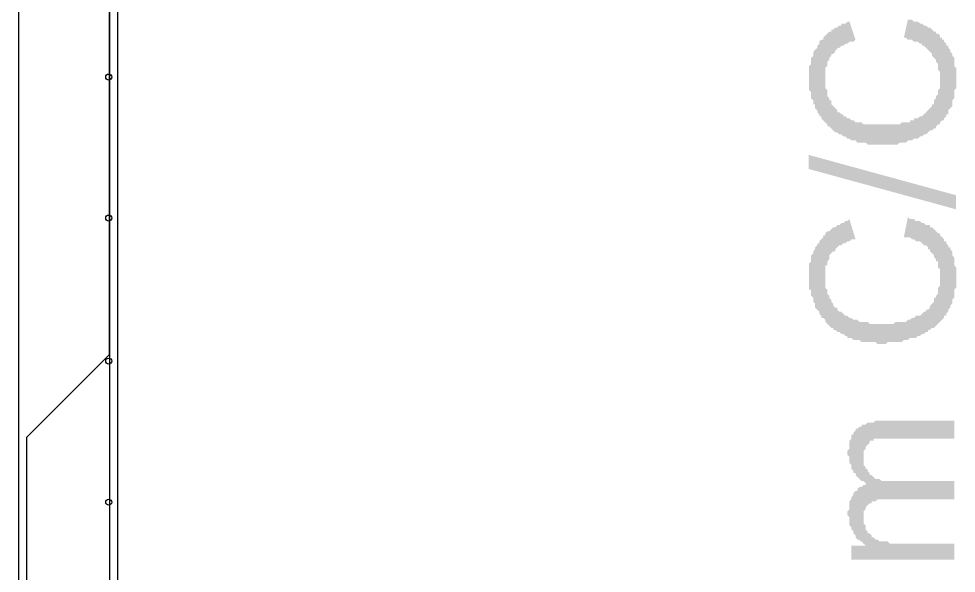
# Model space of a CAD drawing. Header units: millimetres. Extents: x 1427 to 15417, y 3138 to 22257.
# Drawn here: x 12480 to 14130, y 13330 to 14306 of the extents above; entities that cross this region are included whole.
import ezdxf

# ---------------------------------------------------------------- set-up
doc = ezdxf.new("R2010")
doc.units = ezdxf.units.MM
doc.layers.add('PDF_0', color=7, linetype='Continuous')

msp = doc.modelspace()

# ---------------------------------------------------------------- hatches: boundary and pattern name
at = {"layer": 'PDF_0', "transparency": 33554559}
for points in [[(14037.4, 14272.7), (14044.5, 14304.6), (14048, 14304.6), (14051.6, 14304.6), (14055.1, 14301.1), (14058.7, 14301.1), (14062.2, 14301.1), (14065.8, 14297.5), (14069.3, 14297.5), (14072.9, 14294), (14076.4, 14294), (14079.9, 14290.4), (14083.5, 14290.4), (14083.5, 14290.4), (14087, 14286.9), (14090.6, 14283.3), (14094.1, 14283.3), (14094.1, 14279.8), (14097.7, 14279.8), (14101.2, 14276.2), (14101.2, 14272.7), (14104.8, 14272.7), (14104.8, 14269.1), (14108.3, 14269.1), (14108.3, 14265.6), (14111.9, 14262), (14111.9, 14258.5), (14115.4, 14258.5), (14115.4, 14254.9), (14119, 14251.4), (14119, 14247.8), (14122.5, 14244.3), (14122.5, 14240.8), (14122.5, 14240.8), (14126.1, 14237.2), (14126.1, 14233.7), (14126.1, 14230.1), (14126.1, 14226.6), (14126.1, 14223), (14129.6, 14219.5), (14129.6, 14215.9), (14129.6, 14212.4), (14129.6, 14208.8), (14129.6, 14205.3), (14129.6, 14201.7), (14129.6, 14198.2), (14129.6, 14194.6), (14129.6, 14191.1), (14129.6, 14187.5), (14129.6, 14184), (14126.1, 14180.5), (14126.1, 14176.9), (14126.1, 14173.4), (14126.1, 14169.8), (14126.1, 14166.3), (14122.5, 14162.7), (14122.5, 14159.2), (14122.5, 14155.6), (14122.5, 14152.1), (14119, 14148.5), (14119, 14148.5), (14115.4, 14145), (14115.4, 14141.4), (14115.4, 14137.9), (14111.9, 14137.9), (14111.9, 14134.3), (14108.3, 14130.8), (14108.3, 14127.2), (14104.8, 14127.2), (14101.2, 14123.7), (14101.2, 14120.2), (14097.7, 14120.2), (14094.1, 14116.6), (14094.1, 14113.1), (14090.6, 14113.1), (14087, 14109.5), (14083.5, 14109.5), (14079.9, 14106), (14079.9, 14106), (14076.4, 14102.4), (14072.9, 14102.4), (14069.3, 14098.9), (14065.8, 14098.9), (14065.8, 14098.9), (14062.2, 14095.3), (14058.7, 14095.3), (14055.1, 14095.3), (14051.6, 14091.8), (14048, 14091.8), (14044.5, 14091.8), (14040.9, 14088.2), (14037.4, 14088.2), (14037.4, 14088.2), (14033.8, 14088.2), (14030.3, 14088.2), (14026.7, 14084.7), (14023.2, 14084.7), (14019.6, 14084.7), (14016.1, 14084.7), (14012.6, 14084.7), (14009, 14084.7), (14005.5, 14084.7), (14001.9, 14084.7), (13998.4, 14084.7), (13994.8, 14084.7), (13991.3, 14084.7), (13987.7, 14084.7), (13984.2, 14084.7), (13980.6, 14084.7), (13977.1, 14084.7), (13973.5, 14084.7), (13970, 14088.2), (13966.4, 14088.2), (13962.9, 14088.2), (13959.3, 14088.2), (13955.8, 14088.2), (13952.3, 14091.8), (13948.7, 14091.8), (13945.2, 14091.8), (13941.6, 14095.3), (13938.1, 14095.3), (13938.1, 14095.3), (13934.5, 14098.9), (13931, 14098.9), (13931, 14098.9), (13927.4, 14102.4), (13923.9, 14102.4), (13920.3, 14106), (13916.8, 14106), (13913.2, 14109.5), (13913.2, 14109.5), (13909.7, 14113.1), (13906.1, 14116.6), (13902.6, 14116.6), (13902.6, 14120.2), (13899, 14123.7), (13899, 14123.7), (13895.5, 14127.2), (13892, 14130.8), (13892, 14134.3), (13888.4, 14134.3), (13888.4, 14137.9), (13884.9, 14141.4), (13884.9, 14141.4), (13884.9, 14145), (13881.3, 14148.5), (13881.3, 14152.1), (13881.3, 14155.6), (13877.8, 14155.6), (13877.8, 14159.2), (13877.8, 14162.7), (13874.2, 14166.3), (13874.2, 14169.8), (13874.2, 14173.4), (13874.2, 14176.9), (13870.7, 14180.5), (13870.7, 14184), (13870.7, 14187.5), (13870.7, 14191.1), (13870.7, 14194.6), (13870.7, 14198.2), (13870.7, 14201.7), (13870.7, 14201.7), (13870.7, 14205.3), (13870.7, 14208.8), (13870.7, 14212.4), (13870.7, 14215.9), (13870.7, 14219.5), (13870.7, 14223), (13874.2, 14226.6), (13874.2, 14230.1), (13874.2, 14233.7), (13874.2, 14237.2), (13877.8, 14240.8), (13877.8, 14244.3), (13877.8, 14247.8), (13881.3, 14251.4), (13881.3, 14251.4), (13884.9, 14254.9), (13884.9, 14258.5), (13888.4, 14262), (13888.4, 14265.6), (13888.4, 14265.6), (13892, 14269.1), (13895.5, 14269.1), (13895.5, 14272.7), (13899, 14276.2), (13899, 14276.2), (13902.6, 14279.8), (13906.1, 14283.3), (13909.7, 14283.3), (13909.7, 14286.9), (13913.2, 14286.9), (13916.8, 14290.4), (13920.3, 14290.4), (13923.9, 14294), (13927.4, 14294), (13927.4, 14297.5), (13931, 14297.5), (13934.5, 14297.5), (13938.1, 14301.1), (13941.6, 14301.1), (13941.6, 14301.1), (13952.3, 14269.1), (13948.7, 14265.6), (13945.2, 14265.6), (13941.6, 14265.6), (13938.1, 14262), (13934.5, 14262), (13931, 14258.5), (13927.4, 14258.5), (13923.9, 14254.9), (13920.3, 14254.9), (13920.3, 14251.4), (13916.8, 14251.4), (13916.8, 14247.8), (13913.2, 14244.3), (13909.7, 14244.3), (13909.7, 14240.8), (13906.1, 14237.2), (13906.1, 14233.7), (13906.1, 14233.7), (13902.6, 14230.1), (13902.6, 14226.6), (13902.6, 14223), (13899, 14219.5), (13899, 14215.9), (13899, 14212.4), (13899, 14208.8), (13899, 14205.3), (13899, 14201.7), (13899, 14198.2), (13899, 14194.6), (13899, 14191.1), (13899, 14187.5), (13899, 14184), (13902.6, 14180.5), (13902.6, 14176.9), (13902.6, 14173.4), (13902.6, 14169.8), (13906.1, 14166.3), (13906.1, 14162.7), (13909.7, 14162.7), (13909.7, 14159.2), (13909.7, 14155.6), (13913.2, 14152.1), (13913.2, 14152.1), (13916.8, 14148.5), (13920.3, 14145), (13920.3, 14141.4), (13923.9, 14141.4), (13927.4, 14137.9), (13931, 14137.9), (13931, 14134.3), (13934.5, 14134.3), (13938.1, 14130.8), (13941.6, 14130.8), (13945.2, 14127.2), (13948.7, 14127.2), (13948.7, 14127.2), (13952.3, 14123.7), (13955.8, 14123.7), (13959.3, 14123.7), (13962.9, 14123.7), (13966.4, 14120.2), (13970, 14120.2), (13973.5, 14120.2), (13977.1, 14120.2), (13980.6, 14120.2), (13984.2, 14120.2), (13987.7, 14120.2), (13991.3, 14120.2), (13994.8, 14120.2), (13998.4, 14120.2), (13998.4, 14120.2), (14001.9, 14120.2), (14005.5, 14120.2), (14009, 14120.2), (14012.6, 14120.2), (14016.1, 14120.2), (14019.6, 14120.2), (14023.2, 14120.2), (14026.7, 14120.2), (14030.3, 14120.2), (14033.8, 14123.7), (14037.4, 14123.7), (14040.9, 14123.7), (14044.5, 14123.7), (14048, 14123.7), (14048, 14127.2), (14051.6, 14127.2), (14055.1, 14127.2), (14055.1, 14130.8), (14058.7, 14130.8), (14062.2, 14130.8), (14065.8, 14134.3), (14069.3, 14134.3), (14072.9, 14137.9), (14076.4, 14141.4), (14076.4, 14141.4), (14079.9, 14145), (14083.5, 14148.5), (14083.5, 14148.5), (14087, 14152.1), (14087, 14155.6), (14090.6, 14155.6), (14090.6, 14159.2), (14090.6, 14162.7), (14094.1, 14166.3), (14094.1, 14169.8), (14097.7, 14173.4), (14097.7, 14176.9), (14097.7, 14180.5), (14097.7, 14180.5), (14101.2, 14184), (14101.2, 14187.5), (14101.2, 14191.1), (14101.2, 14194.6), (14101.2, 14198.2), (14101.2, 14201.7), (14101.2, 14205.3), (14101.2, 14208.8), (14101.2, 14212.4), (14097.7, 14215.9), (14097.7, 14219.5), (14097.7, 14223), (14097.7, 14226.6), (14094.1, 14230.1), (14094.1, 14233.7), (14090.6, 14237.2), (14090.6, 14237.2), (14087, 14240.8), (14087, 14244.3), (14083.5, 14247.8), (14083.5, 14247.8), (14079.9, 14251.4), (14079.9, 14251.4), (14076.4, 14254.9), (14072.9, 14258.5), (14069.3, 14258.5), (14069.3, 14262), (14065.8, 14262), (14062.2, 14265.6), (14058.7, 14265.6), (14055.1, 14265.6), (14051.6, 14269.1), (14048, 14269.1), (14044.5, 14269.1), (14040.9, 14272.7), (14037.4, 14272.7), (14037.4, 14272.7)], [(14037.4, 13921.5), (14044.5, 13957), (14048, 13953.4), (14051.6, 13953.4), (14055.1, 13953.4), (14058.7, 13949.9), (14062.2, 13949.9), (14065.8, 13949.9), (14069.3, 13946.3), (14072.9, 13946.3), (14076.4, 13942.8), (14079.9, 13942.8), (14083.5, 13942.8), (14083.5, 13939.2), (14087, 13939.2), (14090.6, 13935.7), (14094.1, 13932.1), (14094.1, 13932.1), (14097.7, 13928.6), (14101.2, 13928.6), (14101.2, 13925.1), (14104.8, 13921.5), (14104.8, 13921.5), (14108.3, 13918), (14108.3, 13914.4), (14111.9, 13914.4), (14111.9, 13910.9), (14115.4, 13907.3), (14115.4, 13903.8), (14119, 13903.8), (14119, 13900.2), (14122.5, 13896.7), (14122.5, 13893.1), (14122.5, 13889.6), (14126.1, 13886), (14126.1, 13882.5), (14126.1, 13878.9), (14126.1, 13875.4), (14126.1, 13871.8), (14129.6, 13868.3), (14129.6, 13864.8), (14129.6, 13861.2), (14129.6, 13857.7), (14129.6, 13854.1), (14129.6, 13854.1), (14129.6, 13847), (14129.6, 13843.5), (14129.6, 13839.9), (14129.6, 13836.4), (14129.6, 13832.8), (14126.1, 13829.3), (14126.1, 13825.7), (14126.1, 13822.2), (14126.1, 13818.6), (14126.1, 13815.1), (14122.5, 13811.5), (14122.5, 13808), (14122.5, 13808), (14122.5, 13804.5), (14119, 13800.9), (14119, 13797.4), (14115.4, 13793.8), (14115.4, 13790.3), (14115.4, 13790.3), (14111.9, 13786.7), (14111.9, 13783.2), (14108.3, 13783.2), (14108.3, 13779.6), (14104.8, 13776.1), (14101.2, 13772.5), (14101.2, 13772.5), (14097.7, 13769), (14094.1, 13765.4), (14094.1, 13765.4), (14090.6, 13761.9), (14087, 13761.9), (14083.5, 13758.3), (14079.9, 13758.3), (14079.9, 13754.8), (14076.4, 13754.8), (14072.9, 13751.2), (14069.3, 13751.2), (14065.8, 13747.7), (14065.8, 13747.7), (14062.2, 13747.7), (14058.7, 13744.2), (14055.1, 13744.2), (14051.6, 13744.2), (14048, 13744.2), (14044.5, 13740.6), (14040.9, 13740.6), (14037.4, 13740.6), (14037.4, 13740.6), (14033.8, 13737.1), (14030.3, 13737.1), (14026.7, 13737.1), (14023.2, 13737.1), (14019.6, 13737.1), (14016.1, 13737.1), (14012.6, 13737.1), (14009, 13737.1), (14005.5, 13733.5), (14001.9, 13733.5), (13998.4, 13733.5), (13994.8, 13733.5), (13991.3, 13733.5), (13987.7, 13737.1), (13984.2, 13737.1), (13980.6, 13737.1), (13977.1, 13737.1), (13973.5, 13737.1), (13970, 13737.1), (13966.4, 13737.1), (13962.9, 13737.1), (13959.3, 13740.6), (13955.8, 13740.6), (13952.3, 13740.6), (13948.7, 13740.6), (13945.2, 13744.2), (13941.6, 13744.2), (13938.1, 13744.2), (13938.1, 13747.7), (13934.5, 13747.7), (13931, 13751.2), (13931, 13751.2), (13927.4, 13751.2), (13923.9, 13754.8), (13920.3, 13754.8), (13916.8, 13758.3), (13913.2, 13758.3), (13913.2, 13761.9), (13909.7, 13761.9), (13906.1, 13765.4), (13902.6, 13769), (13902.6, 13769), (13899, 13772.5), (13899, 13776.1), (13895.5, 13779.6), (13892, 13779.6), (13892, 13783.2), (13888.4, 13786.7), (13888.4, 13790.3), (13884.9, 13793.8), (13884.9, 13793.8), (13884.9, 13793.8), (13881.3, 13797.4), (13881.3, 13800.9), (13881.3, 13804.5), (13877.8, 13808), (13877.8, 13811.5), (13877.8, 13815.1), (13874.2, 13818.6), (13874.2, 13822.2), (13874.2, 13825.7), (13874.2, 13829.3), (13870.7, 13829.3), (13870.7, 13832.8), (13870.7, 13836.4), (13870.7, 13839.9), (13870.7, 13843.5), (13870.7, 13847), (13870.7, 13850.6), (13870.7, 13854.1), (13870.7, 13857.7), (13870.7, 13861.2), (13870.7, 13864.8), (13870.7, 13868.3), (13870.7, 13871.8), (13870.7, 13875.4), (13874.2, 13878.9), (13874.2, 13882.5), (13874.2, 13886), (13874.2, 13889.6), (13877.8, 13893.1), (13877.8, 13893.1), (13877.8, 13896.7), (13881.3, 13900.2), (13881.3, 13903.8), (13884.9, 13907.3), (13884.9, 13910.9), (13888.4, 13910.9), (13888.4, 13914.4), (13888.4, 13914.4), (13892, 13918), (13895.5, 13921.5), (13895.5, 13925.1), (13899, 13925.1), (13899, 13928.6), (13902.6, 13932.1), (13906.1, 13932.1), (13909.7, 13935.7), (13909.7, 13935.7), (13913.2, 13939.2), (13916.8, 13939.2), (13920.3, 13942.8), (13923.9, 13942.8), (13927.4, 13946.3), (13927.4, 13946.3), (13931, 13946.3), (13934.5, 13949.9), (13938.1, 13949.9), (13941.6, 13953.4), (13941.6, 13953.4), (13952.3, 13918), (13948.7, 13918), (13945.2, 13918), (13941.6, 13914.4), (13938.1, 13914.4), (13934.5, 13910.9), (13931, 13910.9), (13927.4, 13907.3), (13923.9, 13907.3), (13920.3, 13903.8), (13920.3, 13903.8), (13916.8, 13900.2), (13916.8, 13896.7), (13913.2, 13896.7), (13909.7, 13893.1), (13909.7, 13893.1), (13906.1, 13889.6), (13906.1, 13886), (13906.1, 13882.5), (13902.6, 13878.9), (13902.6, 13875.4), (13902.6, 13871.8), (13899, 13871.8), (13899, 13868.3), (13899, 13864.8), (13899, 13861.2), (13899, 13854.1), (13899, 13854.1), (13899, 13847), (13899, 13843.5), (13899, 13839.9), (13899, 13836.4), (13899, 13832.8), (13902.6, 13829.3), (13902.6, 13825.7), (13902.6, 13825.7), (13902.6, 13822.2), (13906.1, 13818.6), (13906.1, 13815.1), (13909.7, 13811.5), (13909.7, 13808), (13909.7, 13808), (13913.2, 13804.5), (13913.2, 13800.9), (13916.8, 13797.4), (13920.3, 13797.4), (13920.3, 13793.8), (13923.9, 13790.3), (13927.4, 13790.3), (13931, 13786.7), (13931, 13786.7), (13934.5, 13783.2), (13938.1, 13783.2), (13941.6, 13779.6), (13945.2, 13779.6), (13948.7, 13776.1), (13948.7, 13776.1), (13952.3, 13776.1), (13955.8, 13776.1), (13959.3, 13772.5), (13962.9, 13772.5), (13966.4, 13772.5), (13970, 13772.5), (13973.5, 13772.5), (13977.1, 13769), (13980.6, 13769), (13984.2, 13769), (13987.7, 13769), (13991.3, 13769), (13994.8, 13769), (13998.4, 13769), (13998.4, 13769), (14001.9, 13769), (14005.5, 13769), (14009, 13769), (14012.6, 13769), (14016.1, 13769), (14019.6, 13769), (14023.2, 13772.5), (14026.7, 13772.5), (14030.3, 13772.5), (14033.8, 13772.5), (14037.4, 13772.5), (14040.9, 13772.5), (14044.5, 13776.1), (14048, 13776.1), (14048, 13776.1), (14051.6, 13779.6), (14055.1, 13779.6), (14055.1, 13779.6), (14058.7, 13783.2), (14062.2, 13783.2), (14065.8, 13783.2), (14069.3, 13786.7), (14072.9, 13790.3), (14076.4, 13790.3), (14076.4, 13793.8), (14079.9, 13793.8), (14083.5, 13797.4), (14083.5, 13800.9), (14087, 13804.5), (14087, 13804.5), (14090.6, 13808), (14090.6, 13811.5), (14090.6, 13815.1), (14094.1, 13815.1), (14094.1, 13818.6), (14097.7, 13822.2), (14097.7, 13825.7), (14097.7, 13829.3), (14097.7, 13832.8), (14101.2, 13836.4), (14101.2, 13839.9), (14101.2, 13843.5), (14101.2, 13847), (14101.2, 13850.6), (14101.2, 13854.1), (14101.2, 13857.7), (14101.2, 13861.2), (14101.2, 13864.8), (14097.7, 13868.3), (14097.7, 13871.8), (14097.7, 13875.4), (14097.7, 13878.9), (14094.1, 13878.9), (14094.1, 13882.5), (14090.6, 13886), (14090.6, 13889.6), (14087, 13893.1), (14087, 13893.1), (14083.5, 13896.7), (14083.5, 13900.2), (14079.9, 13900.2), (14079.9, 13903.8), (14076.4, 13907.3), (14072.9, 13907.3), (14069.3, 13910.9), (14069.3, 13910.9), (14065.8, 13914.4), (14062.2, 13914.4), (14058.7, 13914.4), (14055.1, 13918), (14051.6, 13918), (14048, 13921.5), (14044.5, 13921.5), (14040.9, 13921.5), (14037.4, 13921.5), (14037.4, 13921.5)], [(14126.1, 13354), (13945.2, 13354), (13945.2, 13378.8), (13970, 13378.8), (13966.4, 13382.3), (13962.9, 13385.9), (13959.4, 13385.9), (13959.4, 13389.4), (13955.8, 13389.4), (13952.3, 13393), (13952.3, 13396.5), (13948.7, 13400.1), (13948.7, 13403.6), (13948.7, 13403.6), (13945.2, 13407.2), (13945.2, 13407.2), (13945.2, 13410.7), (13941.6, 13414.3), (13941.6, 13417.8), (13941.6, 13421.4), (13941.6, 13424.9), (13941.6, 13428.4), (13938.1, 13432), (13938.1, 13435.5), (13938.1, 13439.1), (13941.6, 13442.6), (13941.6, 13446.2), (13941.6, 13449.7), (13941.6, 13453.3), (13941.6, 13456.8), (13945.2, 13460.4), (13945.2, 13463.9), (13945.2, 13463.9), (13948.7, 13467.5), (13948.7, 13467.5), (13948.7, 13471), (13952.3, 13474.6), (13955.8, 13474.6), (13955.8, 13478.1), (13959.4, 13481.7), (13962.9, 13481.7), (13966.4, 13485.2), (13970, 13485.2), (13970, 13485.2), (13970, 13488.7), (13966.4, 13492.3), (13962.9, 13492.3), (13959.4, 13495.8), (13955.8, 13499.4), (13955.8, 13499.4), (13952.3, 13502.9), (13952.3, 13506.5), (13948.7, 13506.5), (13948.7, 13510), (13945.2, 13513.6), (13945.2, 13517.1), (13945.2, 13520.7), (13941.6, 13524.2), (13941.6, 13524.2), (13941.6, 13527.8), (13941.6, 13531.3), (13941.6, 13534.9), (13938.1, 13538.4), (13938.1, 13542), (13938.1, 13542), (13938.1, 13545.5), (13941.6, 13549), (13941.6, 13552.6), (13941.6, 13556.1), (13941.6, 13559.7), (13941.6, 13563.2), (13945.2, 13566.8), (13945.2, 13570.3), (13945.2, 13573.9), (13948.7, 13573.9), (13948.7, 13577.4), (13952.3, 13581), (13952.3, 13584.5), (13955.8, 13584.5), (13955.8, 13584.5), (13959.4, 13588.1), (13962.9, 13588.1), (13962.9, 13591.6), (13966.4, 13591.6), (13970, 13591.6), (13973.5, 13595.2), (13977.1, 13595.2), (13980.6, 13595.2), (13984.2, 13595.2), (13987.7, 13598.7), (13991.3, 13598.7), (13994.8, 13598.7), (13998.4, 13598.7), (14001.9, 13598.7), (14126.1, 13598.7), (14126.1, 13566.8), (14009, 13566.8), (14005.5, 13566.8), (14001.9, 13566.8), (13998.4, 13566.8), (13994.8, 13566.8), (13991.3, 13566.8), (13987.7, 13566.8), (13984.2, 13566.8), (13984.2, 13563.2), (13980.6, 13563.2), (13977.1, 13563.2), (13977.1, 13559.7), (13973.5, 13556.1), (13970, 13552.6), (13970, 13552.6), (13970, 13552.6), (13970, 13549), (13966.4, 13545.5), (13966.4, 13542), (13966.4, 13538.4), (13966.4, 13534.9), (13966.4, 13531.3), (13966.4, 13527.8), (13966.4, 13524.2), (13966.4, 13520.7), (13970, 13517.1), (13970, 13513.6), (13973.5, 13513.6), (13973.5, 13510), (13977.1, 13506.5), (13977.1, 13502.9), (13977.1, 13502.9), (13980.6, 13502.9), (13984.2, 13499.4), (13984.2, 13499.4), (13987.7, 13495.8), (13991.3, 13495.8), (13994.8, 13495.8), (13998.4, 13492.3), (14001.9, 13492.3), (14005.5, 13492.3), (14009, 13492.3), (14012.6, 13492.3), (14016.1, 13492.3), (14019.7, 13492.3), (14126.1, 13492.3), (14126.1, 13460.4), (14005.5, 13460.4), (14001.9, 13460.4), (13998.4, 13460.4), (13994.8, 13460.4), (13991.3, 13460.4), (13987.7, 13456.8), (13984.2, 13456.8), (13980.6, 13456.8), (13980.6, 13453.3), (13977.1, 13453.3), (13977.1, 13453.3), (13973.5, 13449.7), (13973.5, 13449.7), (13970, 13446.2), (13970, 13442.6), (13966.4, 13439.1), (13966.4, 13435.5), (13966.4, 13432), (13966.4, 13428.4), (13966.4, 13428.4), (13966.4, 13424.9), (13966.4, 13421.4), (13966.4, 13417.8), (13970, 13414.3), (13970, 13410.7), (13970, 13407.2), (13973.5, 13403.6), (13973.5, 13403.6), (13973.5, 13400.1), (13977.1, 13400.1), (13980.6, 13396.5), (13980.6, 13393), (13984.2, 13393), (13987.7, 13389.4), (13991.3, 13389.4), (13991.3, 13389.4), (13994.8, 13385.9), (13998.4, 13385.9), (14001.9, 13385.9), (14005.5, 13385.9), (14009, 13385.9), (14009, 13385.9), (14012.6, 13382.3), (14019.7, 13382.3), (14023.2, 13382.3), (14026.7, 13382.3), (14030.3, 13382.3), (14030.3, 13382.3), (14126.1, 13382.3)]]:
    msp.add_hatch(color=256, dxfattribs=at).paths.add_polyline_path(points)

# ---------------------------------------------------------------- linework, layer by layer
at = {"layer": 'PDF_0', "lineweight": 25}
for points in [[(12653.5, 4925.7), (13469.3, 4929.3), (13469.3, 4698.7), (12681.9, 4698.7), (12479.7, 4698.7), (12479.7, 20979.6), (12653.5, 20979.6), (12653.5, 4698.7)], [(12639.3, 20979.6), (12639.3, 4698.7)], [(12493.9, 4815.8), (12493.9, 6004), (12639.3, 6145.9), (12639.3, 7713.7), (12493.9, 7859.1), (12493.9, 8713.9), (12493.9, 9568.8), (12639.3, 9714.2), (12639.3, 11714.7), (12493.9, 11860.2), (12493.9, 12715), (12493.9, 13569.8), (12639.3, 13715.3), (12639.3, 15715.8), (12493.9, 15861.2), (12493.9, 16716.1), (12493.9, 17570.9), (12639.3, 17716.3), (12639.3, 19716.9), (12493.9, 19862.3), (12493.9, 20717.1)]]:
    msp.add_lwpolyline(points, dxfattribs=at)
for centre in [(12638, 14203.5), (12638, 13955.2), (12638, 13703.4), (12638, 13455.1)]:
    msp.add_circle(centre, 5.32, dxfattribs=at)
at = {"layer": 'PDF_0', "lineweight": 25, "transparency": 33554559}
msp.add_solid([(14129.1, 13970.7), (13870.1, 14041.6), (14129.1, 13995.5), (13870.1, 14066.4)], dxfattribs=at)

doc.saveas('drawing.dxf')
